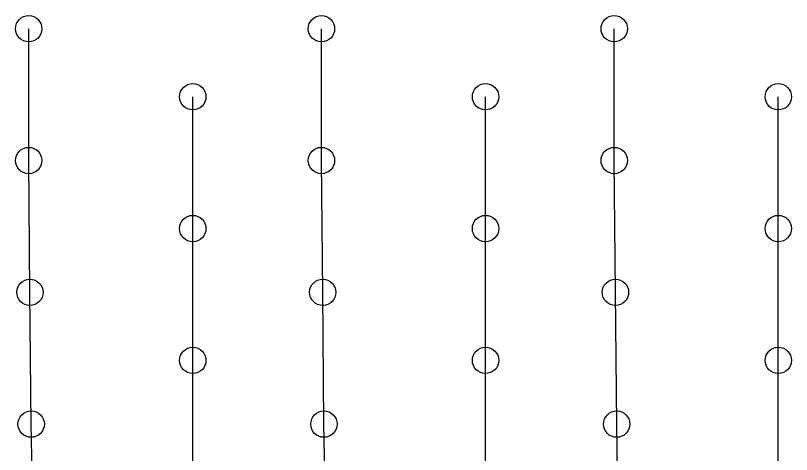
# Model space of a CAD drawing. Header units: metres. Extents: x -8 to 899, y -374 to 8.
# Drawn here: x -5.5 to 47.5, y -21.7 to 8.2 of the extents above; entities that cross this region are included whole.
import ezdxf

# ---------------------------------------------------------------- set-up
doc = ezdxf.new("R2010")
doc.units = ezdxf.units.M
doc.header["$MEASUREMENT"] = 0

msp = doc.modelspace()

# ---------------------------------------------------------------- linework, layer by layer
for p, q in [((-4.63799, -1.65072), (-4.63799, 7.34928)), ((15.36201, -1.65072), (15.36201, 7.34928)), ((15.36201, -1.65072), (15.36201, 7.34928)), ((35.36201, -1.65072), (35.36201, 7.34928)), ((35.36201, -1.65072), (35.36201, 7.34928)), ((6.57196, -6.29664), (6.57196, 2.70336)), ((26.57196, -6.29664), (26.57196, 2.70336)), ((26.57196, -6.29664), (26.57196, 2.70336)), ((46.57196, -6.29664), (46.57196, 2.70336)), ((46.57196, -6.29664), (46.57196, 2.70336)), ((-4.55374, -10.65033), (-4.63799, -1.65072)), ((15.44626, -10.65033), (15.36201, -1.65072)), ((15.44626, -10.65033), (15.36201, -1.65072)), ((35.44626, -10.65033), (35.36201, -1.65072)), ((35.44626, -10.65033), (35.36201, -1.65072)), ((6.57196, -15.29664), (6.57196, -6.29664)), ((26.57196, -15.29664), (26.57196, -6.29664)), ((26.57196, -15.29664), (26.57196, -6.29664)), ((46.57196, -15.29664), (46.57196, -6.29664)), ((46.57196, -15.29664), (46.57196, -6.29664)), ((-4.46949, -19.64993), (-4.55374, -10.65033)), ((15.53051, -19.64993), (15.44626, -10.65033)), ((15.53051, -19.64993), (15.44626, -10.65033)), ((35.53051, -19.64993), (35.44626, -10.65033)), ((35.53051, -19.64993), (35.44626, -10.65033)), ((6.57196, -24.29664), (6.57196, -15.29664)), ((26.57196, -24.29664), (26.57196, -15.29664)), ((26.57196, -24.29664), (26.57196, -15.29664)), ((46.57196, -24.29664), (46.57196, -15.29664)), ((46.57196, -24.29664), (46.57196, -15.29664)), ((-4.30099, -28.64914), (-4.46949, -19.64993)), ((15.69901, -28.64914), (15.53051, -19.64993)), ((15.69901, -28.64914), (15.53051, -19.64993)), ((35.69901, -28.64914), (35.53051, -19.64993)), ((35.69901, -28.64914), (35.53051, -19.64993))]:
    msp.add_line(p, q)
for centre in [(-4.63799, 7.34928), (15.36201, 7.34928), (15.36201, 7.34928), (35.36201, 7.34928), (35.36201, 7.34928), (6.57196, 2.70336), (26.57196, 2.70336), (26.57196, 2.70336), (46.57196, 2.70336), (46.57196, 2.70336), (-4.63799, -1.65072), (15.36201, -1.65072), (15.36201, -1.65072), (35.36201, -1.65072), (35.36201, -1.65072), (6.57196, -6.29664), (26.57196, -6.29664), (26.57196, -6.29664), (46.57196, -6.29664), (46.57196, -6.29664), (-4.55374, -10.65033), (15.44626, -10.65033), (15.44626, -10.65033), (35.44626, -10.65033), (35.44626, -10.65033), (6.57196, -15.29664), (26.57196, -15.29664), (26.57196, -15.29664), (46.57196, -15.29664), (46.57196, -15.29664), (-4.46949, -19.64993), (15.53051, -19.64993), (15.53051, -19.64993), (35.53051, -19.64993), (35.53051, -19.64993)]:
    msp.add_circle(centre, 0.9)

doc.saveas('drawing.dxf')
